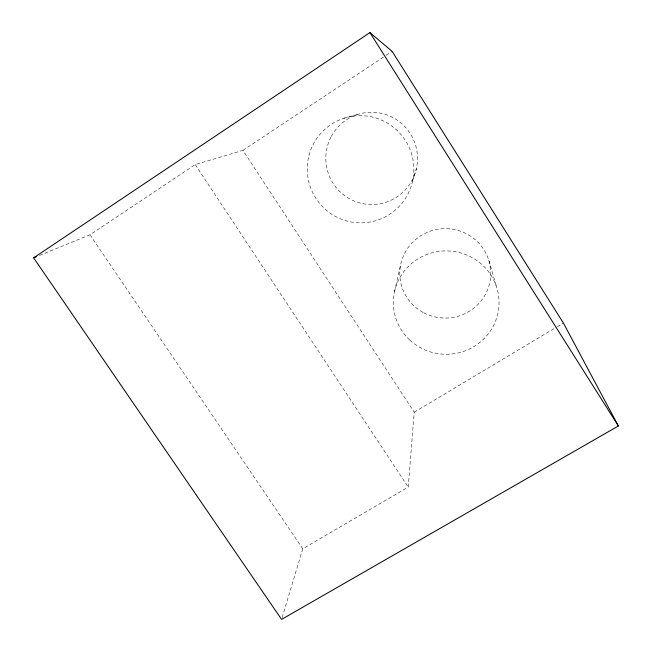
<?xml version="1.0" encoding="UTF-8"?>
<svg xmlns="http://www.w3.org/2000/svg" width="652" height="652" viewBox="0 0 652 652"><rect width="100%" height="100%" fill="white"/><g stroke="black" fill="none" stroke-linecap="round" stroke-linejoin="round"><path stroke-width="0.49" stroke-dasharray="3.26 2.44" d="M282.169 617.468L302.764 548.788L408.233 487.101L414.216 412.186L242.96 150.367L195.217 164.597L89.984 234.793L39.267 255.535M394.55 291.509L400.825 263.824M412.577 181.183L416.416 168.575M242.96 150.367L385.332 55.86M386.18 55.298L392.113 51.361M414.216 412.186L556.417 327.222M557.289 326.701L563.393 323.05M343.816 118.289L357.394 114.532M89.984 234.793L302.764 548.788M195.217 164.597L408.233 487.101M488.845 260.392L496.8 287.744M308.486 157.474A53.635 53.268 69.8 0 0 376.636 220.425A53.635 53.268 69.8 0 0 396.522 129.862A53.635 53.268 69.8 0 0 308.486 157.474M409.88 340.116A52.853 51.671 1.1 0 0 497.606 314.598A52.853 51.671 1.1 0 0 431.07 253.066A52.853 51.671 1.1 0 0 409.88 340.116M330.955 137.099A46.145 45.852 81.6 0 0 373.759 204.5A46.145 45.852 81.6 0 0 410.295 133.611A46.145 45.852 81.6 0 0 330.955 137.099M423.727 312.781A45.518 44.711 -2 0 0 490.769 271.965A45.518 44.711 -2 0 0 421.331 235.38A45.518 44.711 -2 0 0 423.727 312.781"/><path stroke-width="0.98" d="M33.627 257.842L369.928 32.6L392.113 51.361L563.393 323.05L618.373 425.976L281.591 619.4L33.627 257.842L36.447 256.692M369.928 32.6L618.373 425.976"/></g></svg>
